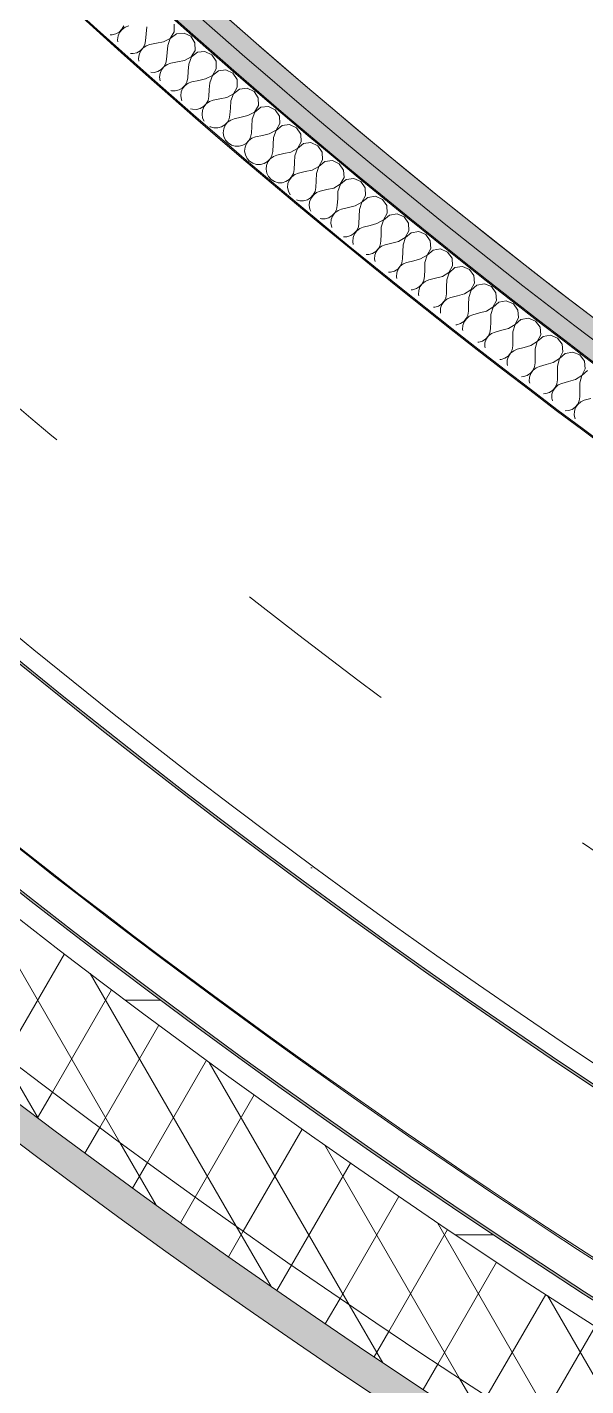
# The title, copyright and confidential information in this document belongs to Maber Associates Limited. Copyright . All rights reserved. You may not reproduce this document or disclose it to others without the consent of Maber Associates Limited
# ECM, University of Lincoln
# Model space of a CAD drawing. Header units: millimetres. Extents: x -50172 to 74273, y -80883 to 11206.
# Drawn here: x -39442 to -38966, y -69329 to -68171 of the extents above; entities that cross this region are included whole.
import ezdxf
from ezdxf.enums import TextEntityAlignment as Align

# ---------------------------------------------------------------- set-up
doc = ezdxf.new("R2010")
doc.units = ezdxf.units.MM
doc.header["$MEASUREMENT"] = 0
doc.linetypes.add('Double Dashed', pattern=[1093.611073, 529.166651, -211.666656, 141.111112, -211.666656])
for name, color, linetype, lineweight in [('0_Pen_No__150', 7, 'Continuous', 0), ('A-25-M_Wall_Ext_Pen_No__1', 7, 'Continuous', 13), ('New_A-20-M_Floor_Slab_Pen_No__89', 8, 'Continuous', 20), ('New_A-25-M_Wall_Int_Pen_No__1', 7, 'Continuous', 13), ('New_A-25-M_Wall_Int_Pen_No__150', 7, 'Continuous', 0), ('New_ArchiCAD Zone Stamps_Pen_No__9', 7, 'Continuous', 13)]:
    doc.layers.add(name, color=color, linetype=linetype, lineweight=lineweight)
for name, color, linetype in [('A-25-M_Wall_Ext', 7, 'Continuous'), ('New_A-05-M_Gross_Int_Circulation', 7, 'Continuous'), ('New_A-15-MG_Structural_Grid_Phase_2', 7, 'Continuous'), ('New_A-20-M_Floor_Slab', 7, 'Continuous'), ('New_A-25-M_Wall_Int', 7, 'Continuous')]:
    doc.layers.add(name, color=color, linetype=linetype)
for name, color, linetype, lineweight, true_color in [('A-25-M_Wall_Ext_Pen_No__107', 7, 'Continuous', 15, 0xa6a6a6), ('New_A-05-M_Gross_Int_Circulation_Pen_No__74', 7, 'Continuous', 20, 0x606060), ('New_A-15-MG_Structural_Grid_Phase_2_Pen_No__222', 7, 'Continuous', 13, 0x65af33), ('New_A-25-M_Wall_Int_Pen_No__107', 7, 'Continuous', 15, 0xa6a6a6), ('New_A-25-M_Wall_Int_Pen_No__81', 7, 'Continuous', 20, 0x6a6a6a)]:
    doc.layers.add(name, color=color, linetype=linetype, lineweight=lineweight, true_color=true_color)
doc.styles.add('GENERATED_STYLE_1', font='')
doc.styles.add('GENERATED_STYLE_3', font='')
doc.styles.get('GENERATED_STYLE_1').set_extended_font_data('Arial', bold=True)
doc.styles.get('GENERATED_STYLE_3').set_extended_font_data('Arial')
pattern_1 = [(60, (0, 0), (-43.30127, 25), []), (120, (0, 0), (43.30127, 25), [])]

# ---------------------------------------------------------------- blocks, each defined once
blk = doc.blocks.new('Stair 07 _INB 1162_12_1', base_point=(-38481.3, -67611.3))
at = {"layer": 'New_A-05-M_Gross_Int_Circulation_Pen_No__74', "linetype": 'Continuous'}
blk.add_arc((-35521, -63902.8), 5676, 206.4657, 243.0579, dxfattribs=at)
at = {"layer": 'New_ArchiCAD Zone Stamps_Pen_No__9'}
for tag, height, style, p in [('ROOM_NAME', 250, 'GENERATED_STYLE_1', (-38720.6, -66310.5)), ('zoneNameLine2', 250, 'GENERATED_STYLE_1', (-38909, -66742.6)), ('ROOM_NUMBER', 200, 'GENERATED_STYLE_3', (-39097.4, -67163.3)), ('measuredAreaCode', 200, 'GENERATED_STYLE_3', (-39254.5, -67523.4)), ('DUMMY_649', 200, 'GENERATED_STYLE_3', (-38947.1, -67657.5)), ('DUMMY_650', 200, 'GENERATED_STYLE_3', (-38457.7, -67870.9)), ('DUMMY_651', 133.3, 'GENERATED_STYLE_3', (-38178.4, -67977.4))]:
    blk.add_attdef(tag, text='', height=height, rotation=336.4404, dxfattribs=dict(at, style=style)).set_placement(p, align=Align.TOP_LEFT)
blk = doc.blocks.new('Slab_72_1', base_point=(-42333.3, -61441.2))
at = {"layer": 'New_A-20-M_Floor_Slab_Pen_No__89', "linetype": 'Continuous', "flags": 128}
blk.add_lwpolyline([(-42333.3, -61441.2), (-41972.2, -61401.4), (-41891.3, -61215.9), (-38443.4, -62719.3), (-39389.4, -64888.8), (-38066.6, -65465.6), (-36669.5, -66074.8), (-37137.7, -67148.6), (-37136.7, -67149.1), (-38218.6, -69630.1, -0.146996), (-40926.5, -67202.7, -0.080916), (-41673.9, -65403.7, -0.028315)], format="xyb", close=True, dxfattribs=at)
blk = doc.blocks.new('*X356')
at = {"layer": 'New_A-25-M_Wall_Int_Pen_No__150', "linetype": 'Continuous'}
for p, q in [((-39361.3, -68172.7), (-39359.7, -68169.9)), ((-39358.5, -68170.9), (-39361.2, -68172.8)), ((-39355.4, -68169.9), (-39358.5, -68170.9)), ((-39340.2, -68170.7), (-39340.7, -68176.7)), ((-39316.8, -68174.9), (-39316.9, -68168.4)), ((-39371.2, -68177.4), (-39369.7, -68177.4)), ((-39369.7, -68177.4), (-39366.5, -68176.7)), ((-39366.5, -68176.7), (-39363.6, -68175.1)), ((-39364.6, -68178.4), (-39365, -68181.6)), ((-39365, -68181.6), (-39364.8, -68183.4)), ((-39363.3, -68175.4), (-39364.6, -68178.4)), ((-39363.6, -68175.1), (-39361.3, -68172.7)), ((-39361.2, -68172.8), (-39363.3, -68175.4)), ((-39341.9, -68185.8), (-39341.2, -68182.6)), ((-39340.7, -68176.7), (-39341.2, -68182.6)), ((-39325.9, -68183.5), (-39331.8, -68184.6)), ((-39325.9, -68183.5), (-39320.1, -68180.5)), ((-39320.1, -68180.5), (-39322.3, -68186.6)), ((-39320.1, -68180.5), (-39316.8, -68174.9)), ((-39314.9, -68176.6), (-39320.1, -68180.5)), ((-39308.4, -68175.9), (-39314.9, -68176.6)), ((-39302.6, -68178.7), (-39308.4, -68175.9)), ((-39299.1, -68184.2), (-39302.6, -68178.7)), ((-39298.9, -68190.7), (-39299.1, -68184.2)), ((-39353.9, -68193.4), (-39351.8, -68193.4)), ((-39351.8, -68193.4), (-39348.6, -68192.7)), ((-39348.6, -68192.7), (-39345.8, -68191.1)), ((-39346.7, -68194.4), (-39347.1, -68197.6)), ((-39345.5, -68191.3), (-39346.7, -68194.4)), ((-39345.8, -68191.1), (-39343.5, -68188.7)), ((-39343.4, -68188.8), (-39345.5, -68191.3)), ((-39343.5, -68188.7), (-39341.9, -68185.8)), ((-39340.7, -68186.9), (-39343.4, -68188.8)), ((-39337.6, -68185.8), (-39340.7, -68186.9)), ((-39331.8, -68184.6), (-39337.6, -68185.8)), ((-39322.8, -68192.6), (-39323.3, -68198.5)), ((-39322.3, -68186.6), (-39322.8, -68192.6)), ((-39302.3, -68196.3), (-39298.9, -68190.7)), ((-39297.1, -68192.3), (-39302.2, -68196.3)), ((-39290.6, -68191.6), (-39297.1, -68192.3)), ((-39284.7, -68194.4), (-39290.6, -68191.6)), ((-39281.2, -68199.9), (-39284.7, -68194.4)), ((-39347.1, -68197.6), (-39346.8, -68199.9)), ((-39330.7, -68208.6), (-39327.9, -68207)), ((-39327.5, -68207.2), (-39328.8, -68210.3)), ((-39327.9, -68207), (-39325.6, -68204.6)), ((-39325.5, -68204.7), (-39327.5, -68207.2)), ((-39325.6, -68204.6), (-39324, -68201.7)), ((-39322.8, -68202.8), (-39325.5, -68204.7)), ((-39324, -68201.7), (-39323.3, -68198.5)), ((-39319.7, -68201.7), (-39322.8, -68202.8)), ((-39313.9, -68200.5), (-39319.7, -68201.7)), ((-39308, -68199.3), (-39313.9, -68200.5)), ((-39308, -68199.3), (-39302.3, -68196.3)), ((-39304.4, -68202.4), (-39304.9, -68208.4)), ((-39302.2, -68196.3), (-39304.4, -68202.4)), ((-39284.3, -68212), (-39281, -68206.4)), ((-39281, -68206.4), (-39281.2, -68199.9)), ((-39272.7, -68207.3), (-39279.1, -68208)), ((-39266.8, -68210.1), (-39272.7, -68207.3)), ((-39336.6, -68209.3), (-39333.9, -68209.4)), ((-39333.9, -68209.4), (-39330.7, -68208.6)), ((-39328.8, -68210.3), (-39329.2, -68213.5)), ((-39329.2, -68213.5), (-39328.7, -68216.6)), ((-39307.6, -68220.4), (-39306, -68217.5)), ((-39304.8, -68218.6), (-39307.5, -68220.5)), ((-39306, -68217.5), (-39305.3, -68214.3)), ((-39304.9, -68208.4), (-39305.3, -68214.3)), ((-39301.8, -68217.5), (-39304.8, -68218.6)), ((-39295.9, -68216.3), (-39301.8, -68217.5)), ((-39290.1, -68215), (-39295.9, -68216.3)), ((-39290.1, -68215), (-39284.3, -68212)), ((-39286.5, -68218.2), (-39286.9, -68224.1)), ((-39284.3, -68212.1), (-39286.5, -68218.2)), ((-39279.1, -68208), (-39284.3, -68212.1)), ((-39263.2, -68215.5), (-39266.8, -68210.1)), ((-39263.1, -68222), (-39263.2, -68215.5)), ((-39319.6, -68225), (-39319.2, -68225.1)), ((-39319.2, -68225.1), (-39315.9, -68225.2)), ((-39315.9, -68225.2), (-39312.7, -68224.4)), ((-39312.7, -68224.4), (-39309.9, -68222.8)), ((-39310.8, -68226.1), (-39311.2, -68229.4)), ((-39311.2, -68229.4), (-39310.7, -68232.6)), ((-39309.6, -68223.1), (-39310.8, -68226.1)), ((-39309.9, -68222.8), (-39307.6, -68220.4)), ((-39307.5, -68220.5), (-39309.6, -68223.1)), ((-39288, -68233.3), (-39287.3, -68230.1)), ((-39286.9, -68224.1), (-39287.3, -68230.1)), ((-39272.1, -68230.7), (-39266.3, -68227.7)), ((-39266.3, -68227.7), (-39268.5, -68233.8)), ((-39266.3, -68227.7), (-39263.1, -68222)), ((-39261.2, -68223.7), (-39266.3, -68227.7)), ((-39254.7, -68222.9), (-39261.2, -68223.7)), ((-39248.8, -68225.7), (-39254.7, -68222.9)), ((-39245.2, -68231.1), (-39248.8, -68225.7)), ((-39310.7, -68232.6), (-39310.2, -68233.7)), ((-39302.9, -68240.4), (-39301.2, -68240.9)), ((-39301.2, -68240.9), (-39297.9, -68241)), ((-39297.9, -68241), (-39294.7, -68240.2)), ((-39294.7, -68240.2), (-39291.8, -68238.6)), ((-39292.8, -68241.9), (-39293.1, -68245.1)), ((-39291.5, -68238.8), (-39292.8, -68241.9)), ((-39291.8, -68238.6), (-39289.6, -68236.2)), ((-39289.5, -68236.3), (-39291.5, -68238.8)), ((-39289.6, -68236.2), (-39288, -68233.3)), ((-39286.8, -68234.3), (-39289.5, -68236.3)), ((-39283.7, -68233.2), (-39286.8, -68234.3)), ((-39277.9, -68232), (-39283.7, -68233.2)), ((-39272.1, -68230.7), (-39277.9, -68232)), ((-39268.9, -68239.8), (-39269.3, -68245.7)), ((-39268.5, -68233.8), (-39268.9, -68239.8)), ((-39248.3, -68243.2), (-39245, -68237.6)), ((-39243.1, -68239.2), (-39248.2, -68243.3)), ((-39245, -68237.6), (-39245.2, -68231.1)), ((-39236.6, -68238.4), (-39243.1, -68239.2)), ((-39230.7, -68241.2), (-39236.6, -68238.4)), ((-39227.1, -68246.6), (-39230.7, -68241.2)), ((-39293.1, -68245.1), (-39292.6, -68248.4)), ((-39292.6, -68248.4), (-39291.3, -68251.1)), ((-39273.7, -68254.2), (-39271.5, -68251.9)), ((-39271.4, -68251.9), (-39273.4, -68254.5)), ((-39271.5, -68251.9), (-39269.9, -68249)), ((-39268.7, -68250), (-39271.4, -68251.9)), ((-39269.9, -68249), (-39269.3, -68245.7)), ((-39265.6, -68248.9), (-39268.7, -68250)), ((-39259.8, -68247.6), (-39265.6, -68248.9)), ((-39254, -68246.3), (-39259.8, -68247.6)), ((-39254, -68246.3), (-39248.3, -68243.2)), ((-39250.4, -68249.4), (-39250.8, -68255.4)), ((-39248.2, -68243.3), (-39250.4, -68249.4)), ((-39230.1, -68258.7), (-39226.9, -68253.1)), ((-39226.9, -68253.1), (-39227.1, -68246.6)), ((-39286.6, -68255.4), (-39286.2, -68255.7)), ((-39286.2, -68255.7), (-39283, -68256.7)), ((-39283, -68256.7), (-39279.7, -68256.7)), ((-39279.7, -68256.7), (-39276.6, -68255.9)), ((-39276.6, -68255.9), (-39273.7, -68254.2)), ((-39274.6, -68257.6), (-39275, -68260.8)), ((-39275, -68260.8), (-39274.4, -68264.1)), ((-39273.4, -68254.5), (-39274.6, -68257.6)), ((-39274.4, -68264.1), (-39273, -68267.1)), ((-39253.3, -68267.5), (-39251.8, -68264.5)), ((-39251.8, -68264.5), (-39251.1, -68261.3)), ((-39250.8, -68255.4), (-39251.1, -68261.3)), ((-39247.5, -68264.4), (-39250.6, -68265.6)), ((-39241.7, -68263.1), (-39247.5, -68264.4)), ((-39235.9, -68261.8), (-39241.7, -68263.1)), ((-39235.9, -68261.8), (-39230.1, -68258.7)), ((-39232.2, -68264.9), (-39232.6, -68270.9)), ((-39230.1, -68258.8), (-39232.2, -68264.9)), ((-39225, -68254.7), (-39230.1, -68258.8)), ((-39218.5, -68253.9), (-39225, -68254.7)), ((-39212.6, -68256.6), (-39218.5, -68253.9)), ((-39209, -68262), (-39212.6, -68256.6)), ((-39208.7, -68268.5), (-39209, -68262)), ((-39273, -68267.1), (-39270.8, -68269.5)), ((-39270.8, -68269.5), (-39268, -68271.3)), ((-39268, -68271.3), (-39264.9, -68272.3)), ((-39264.9, -68272.3), (-39261.6, -68272.4)), ((-39261.6, -68272.4), (-39258.4, -68271.5)), ((-39258.4, -68271.5), (-39255.5, -68269.9)), ((-39256.4, -68273.2), (-39256.8, -68276.5)), ((-39256.8, -68276.5), (-39256.2, -68279.7)), ((-39255.2, -68270.1), (-39256.4, -68273.2)), ((-39255.5, -68269.9), (-39253.3, -68267.5)), ((-39253.2, -68267.5), (-39255.2, -68270.1)), ((-39250.6, -68265.6), (-39253.2, -68267.5)), ((-39233.6, -68280.1), (-39232.9, -68276.8)), ((-39232.6, -68270.9), (-39232.9, -68276.8)), ((-39217.6, -68277.3), (-39211.9, -68274.2)), ((-39211.9, -68274.2), (-39214, -68280.4)), ((-39211.9, -68274.2), (-39208.7, -68268.5)), ((-39206.8, -68270.1), (-39211.9, -68274.2)), ((-39200.4, -68269.3), (-39206.8, -68270.1)), ((-39194.4, -68271.9), (-39200.4, -68269.3)), ((-39190.8, -68277.3), (-39194.4, -68271.9)), ((-39256.2, -68279.7), (-39254.8, -68282.7)), ((-39254.8, -68282.7), (-39252.6, -68285.1)), ((-39252.6, -68285.1), (-39249.8, -68286.9)), ((-39249.8, -68286.9), (-39246.6, -68287.9)), ((-39246.6, -68287.9), (-39243.3, -68287.9)), ((-39243.3, -68287.9), (-39240.1, -68287.1)), ((-39240.1, -68287.1), (-39237.3, -68285.4)), ((-39237, -68285.7), (-39238.2, -68288.7)), ((-39237.3, -68285.4), (-39235.1, -68283)), ((-39235, -68283.1), (-39237, -68285.7)), ((-39235.1, -68283), (-39233.6, -68280.1)), ((-39232.3, -68281.1), (-39235, -68283.1)), ((-39229.3, -68279.9), (-39232.3, -68281.1)), ((-39223.5, -68278.6), (-39229.3, -68279.9)), ((-39217.6, -68277.3), (-39223.5, -68278.6)), ((-39214.3, -68286.3), (-39214.7, -68292.3)), ((-39214, -68280.4), (-39214.3, -68286.3)), ((-39193.7, -68289.5), (-39190.5, -68283.8)), ((-39188.6, -68285.4), (-39193.6, -68289.6)), ((-39190.5, -68283.8), (-39190.8, -68277.3)), ((-39182.1, -68284.6), (-39188.6, -68285.4)), ((-39176.2, -68287.2), (-39182.1, -68284.6)), ((-39172.5, -68292.6), (-39176.2, -68287.2)), ((-39238.2, -68288.7), (-39238.5, -68292)), ((-39238.5, -68292), (-39237.9, -68295.2)), ((-39237.9, -68295.2), (-39236.5, -68298.2)), ((-39236.5, -68298.2), (-39234.3, -68300.7)), ((-39219, -68300.8), (-39216.8, -68298.4)), ((-39216.7, -68298.5), (-39218.7, -68301.1)), ((-39216.8, -68298.4), (-39215.3, -68295.5)), ((-39214.1, -68296.5), (-39216.7, -68298.5)), ((-39215.3, -68295.5), (-39214.7, -68292.3)), ((-39211, -68295.4), (-39214.1, -68296.5)), ((-39205.2, -68294), (-39211, -68295.4)), ((-39199.4, -68292.7), (-39205.2, -68294)), ((-39199.4, -68292.7), (-39193.7, -68289.5)), ((-39195.7, -68295.7), (-39196, -68301.7)), ((-39193.6, -68289.6), (-39195.7, -68295.7)), ((-39175.4, -68304.8), (-39172.2, -68299.1)), ((-39172.2, -68299.1), (-39172.5, -68292.6)), ((-39163.8, -68299.8), (-39170.3, -68300.7)), ((-39157.9, -68302.4), (-39163.8, -68299.8)), ((-39234.3, -68300.7), (-39231.5, -68302.4)), ((-39231.5, -68302.4), (-39228.3, -68303.4)), ((-39228.3, -68303.4), (-39225, -68303.4)), ((-39225, -68303.4), (-39221.8, -68302.5)), ((-39221.8, -68302.5), (-39219, -68300.8)), ((-39219.9, -68304.2), (-39220.2, -68307.5)), ((-39220.2, -68307.5), (-39219.6, -68310.7)), ((-39218.7, -68301.1), (-39219.9, -68304.2)), ((-39219.6, -68310.7), (-39218.1, -68313.7)), ((-39198.4, -68313.8), (-39196.9, -68310.9)), ((-39196.9, -68310.9), (-39196.3, -68307.6)), ((-39196, -68301.7), (-39196.3, -68307.6)), ((-39192.6, -68310.7), (-39195.7, -68311.9)), ((-39186.8, -68309.3), (-39192.6, -68310.7)), ((-39181, -68308), (-39186.8, -68309.3)), ((-39181, -68308), (-39175.4, -68304.8)), ((-39177.4, -68311), (-39177.6, -68317)), ((-39175.3, -68304.8), (-39177.4, -68311)), ((-39170.3, -68300.7), (-39175.3, -68304.8)), ((-39154.2, -68307.8), (-39157.9, -68302.4)), ((-39153.8, -68314.3), (-39154.2, -68307.8)), ((-39218.1, -68313.7), (-39218, -68313.8)), ((-39212.6, -68318), (-39209.9, -68318.8)), ((-39209.9, -68318.8), (-39206.6, -68318.8)), ((-39206.6, -68318.8), (-39203.4, -68317.9)), ((-39203.4, -68317.9), (-39200.6, -68316.2)), ((-39201.5, -68319.6), (-39201.8, -68322.8)), ((-39201.8, -68322.8), (-39201.2, -68326.1)), ((-39200.3, -68316.5), (-39201.5, -68319.6)), ((-39200.6, -68316.2), (-39198.4, -68313.8)), ((-39198.3, -68313.9), (-39200.3, -68316.5)), ((-39195.7, -68311.9), (-39198.3, -68313.9)), ((-39178.5, -68326.2), (-39177.9, -68322.9)), ((-39177.6, -68317), (-39177.9, -68322.9)), ((-39162.6, -68323.2), (-39157, -68320)), ((-39156.9, -68320), (-39159, -68326.2)), ((-39157, -68320), (-39153.8, -68314.3)), ((-39151.9, -68315.9), (-39156.9, -68320)), ((-39145.5, -68315), (-39151.9, -68315.9)), ((-39139.5, -68317.6), (-39145.5, -68315)), ((-39135.8, -68322.9), (-39139.5, -68317.6)), ((-39135.4, -68329.4), (-39135.8, -68322.9)), ((-39201.2, -68326.1), (-39200.4, -68327.6)), ((-39192.5, -68333.8), (-39191.5, -68334.1)), ((-39191.5, -68334.1), (-39188.2, -68334.1)), ((-39188.2, -68334.1), (-39185, -68333.3)), ((-39185, -68333.3), (-39182.2, -68331.5)), ((-39181.9, -68331.8), (-39183, -68334.9)), ((-39182.2, -68331.5), (-39180, -68329.1)), ((-39179.9, -68329.2), (-39181.9, -68331.8)), ((-39180, -68329.1), (-39178.5, -68326.2)), ((-39177.3, -68327.2), (-39179.9, -68329.2)), ((-39174.2, -68326), (-39177.3, -68327.2)), ((-39168.4, -68324.6), (-39174.2, -68326)), ((-39162.6, -68323.2), (-39168.4, -68324.6)), ((-39159.2, -68332.2), (-39159.5, -68338.1)), ((-39159, -68326.2), (-39159.2, -68332.2)), ((-39138.5, -68335.1), (-39135.4, -68329.4)), ((-39133.5, -68331), (-39138.5, -68335.2)), ((-39127, -68330), (-39133.5, -68331)), ((-39121.1, -68332.6), (-39127, -68330)), ((-39117.3, -68337.9), (-39121.1, -68332.6)), ((-39183, -68334.9), (-39183.3, -68338.1)), ((-39183.3, -68338.1), (-39182.7, -68341.4)), ((-39182.7, -68341.4), (-39182.6, -68341.6)), ((-39163.7, -68346.8), (-39161.5, -68344.3)), ((-39161.4, -68344.4), (-39163.4, -68347)), ((-39161.5, -68344.3), (-39160, -68341.4)), ((-39158.8, -68342.4), (-39161.4, -68344.4)), ((-39160, -68341.4), (-39159.5, -68338.1)), ((-39155.8, -68341.2), (-39158.8, -68342.4)), ((-39150, -68339.8), (-39155.8, -68341.2)), ((-39144.2, -68338.3), (-39150, -68339.8)), ((-39144.2, -68338.3), (-39138.5, -68335.1)), ((-39140.5, -68341.4), (-39140.7, -68347.3)), ((-39138.5, -68335.2), (-39140.5, -68341.4)), ((-39120, -68350.2), (-39116.9, -68344.4)), ((-39115, -68346), (-39119.9, -68350.2)), ((-39116.9, -68344.4), (-39117.3, -68337.9)), ((-39108.5, -68345), (-39115, -68346)), ((-39102.6, -68347.6), (-39108.5, -68345)), ((-39172.7, -68349.4), (-39169.7, -68349.4)), ((-39169.7, -68349.4), (-39166.5, -68348.5)), ((-39166.5, -68348.5), (-39163.7, -68346.8)), ((-39164.5, -68350.1), (-39164.8, -68353.4)), ((-39164.8, -68353.4), (-39164.3, -68356)), ((-39163.4, -68347), (-39164.5, -68350.1)), ((-39142.9, -68359.5), (-39141.5, -68356.5)), ((-39140.3, -68357.5), (-39142.9, -68359.5)), ((-39141.5, -68356.5), (-39140.9, -68353.3)), ((-39140.7, -68347.3), (-39140.9, -68353.3)), ((-39137.2, -68356.3), (-39140.3, -68357.5)), ((-39131.4, -68354.8), (-39137.2, -68356.3)), ((-39125.7, -68353.4), (-39131.4, -68354.8)), ((-39125.7, -68353.4), (-39120, -68350.2)), ((-39121.9, -68356.4), (-39122.2, -68362.4)), ((-39119.9, -68350.2), (-39121.9, -68356.4)), ((-39098.8, -68352.9), (-39102.6, -68347.6)), ((-39098.4, -68359.4), (-39098.8, -68352.9)), ((-39153.4, -68364.6), (-39151.1, -68364.6)), ((-39151.1, -68364.6), (-39147.9, -68363.7)), ((-39147.9, -68363.7), (-39145.1, -68361.9)), ((-39146, -68365.2), (-39146.2, -68368.5)), ((-39146.2, -68368.5), (-39145.8, -68370.5)), ((-39144.8, -68362.2), (-39146, -68365.2)), ((-39145.1, -68361.9), (-39142.9, -68359.5)), ((-39142.9, -68359.5), (-39144.8, -68362.2)), ((-39122.9, -68371.6), (-39122.3, -68368.3)), ((-39122.2, -68362.4), (-39122.3, -68368.3)), ((-39107.1, -68368.4), (-39112.8, -68369.9)), ((-39107.1, -68368.4), (-39101.4, -68365.1)), ((-39101.4, -68365.2), (-39103.3, -68371.4)), ((-39101.4, -68365.1), (-39098.4, -68359.4)), ((-39096.4, -68360.9), (-39101.4, -68365.2)), ((-39090, -68359.9), (-39096.4, -68360.9)), ((-39084, -68362.5), (-39090, -68359.9)), ((-39080.2, -68367.8), (-39084, -68362.5)), ((-39079.8, -68374.3), (-39080.2, -68367.8)), ((-39134.2, -68379.7), (-39132.5, -68379.7)), ((-39132.5, -68379.7), (-39129.3, -68378.7)), ((-39129.3, -68378.7), (-39126.5, -68377)), ((-39127.3, -68380.3), (-39127.6, -68383.6)), ((-39126.2, -68377.2), (-39127.3, -68380.3)), ((-39126.5, -68377), (-39124.3, -68374.5)), ((-39124.3, -68374.6), (-39126.2, -68377.2)), ((-39124.3, -68374.5), (-39122.9, -68371.6)), ((-39121.7, -68372.6), (-39124.3, -68374.6)), ((-39118.6, -68371.3), (-39121.7, -68372.6)), ((-39112.8, -68369.9), (-39118.6, -68371.3)), ((-39103.5, -68377.3), (-39103.7, -68383.3)), ((-39103.3, -68371.4), (-39103.5, -68377.3)), ((-39088.4, -68383.3), (-39082.8, -68380)), ((-39082.7, -68380.1), (-39084.7, -68386.3)), ((-39082.8, -68380), (-39079.8, -68374.3)), ((-39077.8, -68375.8), (-39082.7, -68380.1)), ((-39071.4, -68374.8), (-39077.8, -68375.8)), ((-39065.4, -68377.3), (-39071.4, -68374.8)), ((-39061.6, -68382.6), (-39065.4, -68377.3)), ((-39127.6, -68383.6), (-39127.2, -68385.1)), ((-39110.6, -68393.7), (-39107.8, -68392)), ((-39107.5, -68392.2), (-39108.6, -68395.3)), ((-39107.8, -68392), (-39105.7, -68389.5)), ((-39105.6, -68389.6), (-39107.5, -68392.2)), ((-39105.7, -68389.5), (-39104.2, -68386.5)), ((-39103, -68387.5), (-39105.6, -68389.6)), ((-39104.2, -68386.5), (-39103.7, -68383.3)), ((-39100, -68386.3), (-39103, -68387.5)), ((-39094.2, -68384.8), (-39100, -68386.3)), ((-39088.4, -68383.3), (-39094.2, -68384.8)), ((-39084.8, -68392.2), (-39085, -68398.2)), ((-39084.7, -68386.3), (-39084.8, -68392.2)), ((-39064.1, -68394.8), (-39061.1, -68389.1)), ((-39059.1, -68390.6), (-39064, -68394.9)), ((-39061.1, -68389.1), (-39061.6, -68382.6)), ((-39052.7, -68389.6), (-39059.1, -68390.6)), ((-39046.7, -68392), (-39052.7, -68389.6)), ((-39042.9, -68397.3), (-39046.7, -68392)), ((-39115.1, -68394.7), (-39113.8, -68394.7)), ((-39113.8, -68394.7), (-39110.6, -68393.7)), ((-39108.6, -68395.3), (-39108.9, -68398.6)), ((-39108.9, -68398.6), (-39108.6, -68399.8)), ((-39086.9, -68404.4), (-39085.5, -68401.4)), ((-39084.3, -68402.4), (-39086.8, -68404.5)), ((-39085.5, -68401.4), (-39085, -68398.2)), ((-39081.2, -68401.2), (-39084.3, -68402.4)), ((-39075.5, -68399.7), (-39081.2, -68401.2)), ((-39069.7, -68398.1), (-39075.5, -68399.7)), ((-39069.7, -68398.1), (-39064.1, -68394.8)), ((-39066, -68401.1), (-39066.1, -68407.1)), ((-39064, -68394.9), (-39066, -68401.1)), ((-39045.4, -68409.6), (-39042.4, -68403.8)), ((-39042.4, -68403.8), (-39042.9, -68397.3)), ((-39096, -68409.6), (-39095, -68409.6)), ((-39095, -68409.6), (-39091.8, -68408.7)), ((-39091.8, -68408.7), (-39089.1, -68406.9)), ((-39089.9, -68410.2), (-39090.1, -68413.5)), ((-39090.1, -68413.5), (-39089.9, -68414.5)), ((-39088.8, -68407.1), (-39089.9, -68410.2)), ((-39089.1, -68406.9), (-39086.9, -68404.4)), ((-39086.8, -68404.5), (-39088.8, -68407.1)), ((-39066.7, -68416.3), (-39066.2, -68413)), ((-39066.1, -68407.1), (-39066.2, -68413)), ((-39056.7, -68414.4), (-39062.5, -68416)), ((-39050.9, -68412.9), (-39056.7, -68414.4)), ((-39050.9, -68412.9), (-39045.4, -68409.6)), ((-39045.3, -68409.6), (-39047.2, -68415.8)), ((-39040.4, -68405.3), (-39045.3, -68409.6)), ((-39034, -68404.2), (-39040.4, -68405.3)), ((-39027.9, -68406.7), (-39034, -68404.2)), ((-39024.1, -68411.9), (-39027.9, -68406.7)), ((-39023.6, -68418.4), (-39024.1, -68411.9)), ((-39077.1, -68424.5), (-39076.2, -68424.5)), ((-39076.2, -68424.5), (-39073, -68423.5)), ((-39073, -68423.5), (-39070.3, -68421.7)), ((-39071, -68425.1), (-39071.2, -68428.4)), ((-39069.9, -68422), (-39071, -68425.1)), ((-39070.3, -68421.7), (-39068.1, -68419.2)), ((-39068, -68419.3), (-39069.9, -68422)), ((-39068.1, -68419.2), (-39066.7, -68416.3)), ((-39065.5, -68417.2), (-39068, -68419.3)), ((-39062.5, -68416), (-39065.5, -68417.2)), ((-39047.3, -68421.8), (-39047.4, -68427.8)), ((-39047.2, -68415.8), (-39047.3, -68421.8)), ((-39032.1, -68427.6), (-39026.5, -68424.2)), ((-39026.5, -68424.3), (-39028.3, -68430.5)), ((-39026.5, -68424.2), (-39023.6, -68418.4)), ((-39021.6, -68420), (-39026.5, -68424.3)), ((-39015.2, -68418.8), (-39021.6, -68420)), ((-39009.1, -68421.3), (-39015.2, -68418.8)), ((-39005.3, -68426.5), (-39009.1, -68421.3)), ((-39004.7, -68433), (-39005.3, -68426.5)), ((-39071.2, -68428.4), (-39071, -68429.3)), ((-39057.3, -68439.3), (-39054.2, -68438.3)), ((-39054.2, -68438.3), (-39051.4, -68436.5)), ((-39051.1, -68436.7), (-39052.2, -68439.8)), ((-39051.4, -68436.5), (-39049.3, -68434)), ((-39049.2, -68434), (-39051.1, -68436.7)), ((-39049.3, -68434), (-39047.9, -68431)), ((-39046.6, -68432), (-39049.2, -68434)), ((-39047.9, -68431), (-39047.4, -68427.8)), ((-39043.6, -68430.7), (-39046.6, -68432)), ((-39037.9, -68429.1), (-39043.6, -68430.7)), ((-39032.1, -68427.6), (-39037.9, -68429.1)), ((-39028.4, -68436.5), (-39028.5, -68442.4)), ((-39028.3, -68430.5), (-39028.4, -68436.5)), ((-39013.2, -68442.2), (-39007.6, -68438.8)), ((-39007.6, -68438.8), (-39009.4, -68445.1)), ((-39007.6, -68438.8), (-39004.7, -68433)), ((-39002.7, -68434.5), (-39007.6, -68438.8)), ((-38996.3, -68433.4), (-39002.7, -68434.5)), ((-38990.3, -68435.8), (-38996.3, -68433.4)), ((-38986.4, -68441), (-38990.3, -68435.8)), ((-39058.3, -68439.3), (-39057.3, -68439.3)), ((-39052.2, -68439.8), (-39052.3, -68443.1)), ((-39052.3, -68443.1), (-39052.1, -68444.2)), ((-39032.5, -68451.2), (-39030.3, -68448.7)), ((-39030.3, -68448.7), (-39032.1, -68451.4)), ((-39030.3, -68448.7), (-39029, -68445.7)), ((-39027.7, -68446.6), (-39030.3, -68448.7)), ((-39029, -68445.7), (-39028.5, -68442.4)), ((-39024.7, -68445.3), (-39027.7, -68446.6)), ((-39018.9, -68443.8), (-39024.7, -68445.3)), ((-39013.2, -68442.2), (-39018.9, -68443.8)), ((-39009.4, -68445.1), (-39009.5, -68451)), ((-38988.7, -68453.3), (-38985.8, -68447.5)), ((-38983.8, -68449), (-38988.6, -68453.3)), ((-38985.8, -68447.5), (-38986.4, -68441)), ((-38977.4, -68447.8), (-38983.8, -68449)), ((-38971.3, -68450.2), (-38977.4, -68447.8)), ((-38967.4, -68455.4), (-38971.3, -68450.2)), ((-39039.6, -68454), (-39038.3, -68454)), ((-39038.3, -68454), (-39035.2, -68453)), ((-39035.2, -68453), (-39032.5, -68451.2)), ((-39033.2, -68454.5), (-39033.4, -68457.8)), ((-39033.4, -68457.8), (-39033.1, -68459.1)), ((-39032.1, -68451.4), (-39033.2, -68454.5)), ((-39011.4, -68463.3), (-39010, -68460.3)), ((-39008.7, -68461.2), (-39011.3, -68463.3)), ((-39010, -68460.3), (-39009.5, -68457)), ((-39009.5, -68451), (-39009.5, -68457)), ((-39005.7, -68459.9), (-39008.7, -68461.2)), ((-39000, -68458.3), (-39005.7, -68459.9)), ((-38994.2, -68456.7), (-39000, -68458.3)), ((-38994.2, -68456.7), (-38988.7, -68453.3)), ((-38988.6, -68453.3), (-38990.5, -68459.6)), ((-38990.5, -68459.6), (-38990.5, -68465.5)), ((-38969.7, -68467.7), (-38966.8, -68461.9)), ((-38966.8, -68461.9), (-38967.4, -68455.4)), ((-39021, -68468.7), (-39019.3, -68468.6)), ((-39019.3, -68468.6), (-39016.2, -68467.6)), ((-39016.2, -68467.6), (-39013.5, -68465.8)), ((-39014.2, -68469.1), (-39014.4, -68472.4)), ((-39014.4, -68472.4), (-39013.9, -68474.2)), ((-39013.1, -68466), (-39014.2, -68469.1)), ((-39013.5, -68465.8), (-39011.4, -68463.3)), ((-39011.3, -68463.3), (-39013.1, -68466)), ((-38991, -68474.8), (-38990.5, -68471.5)), ((-38990.5, -68465.5), (-38990.5, -68471.5)), ((-38981, -68472.8), (-38986.7, -68474.4)), ((-38975.2, -68471.1), (-38981, -68472.8)), ((-38975.2, -68471.1), (-38969.7, -68467.7)), ((-38969.6, -68467.8), (-38971.4, -68474)), ((-38964.8, -68463.4), (-38969.6, -68467.8)), ((-39002.4, -68483.2), (-39000.3, -68483.1)), ((-39000.3, -68483.1), (-38997.1, -68482.1)), ((-38997.1, -68482.1), (-38994.4, -68480.3)), ((-38995.1, -68483.7), (-38995.3, -68486.9)), ((-38994.1, -68480.5), (-38995.1, -68483.7)), ((-38994.4, -68480.3), (-38992.3, -68477.8)), ((-38992.2, -68477.8), (-38994.1, -68480.5)), ((-38992.3, -68477.8), (-38991, -68474.8)), ((-38989.7, -68475.7), (-38992.2, -68477.8)), ((-38986.7, -68474.4), (-38989.7, -68475.7)), ((-38971.4, -68474), (-38971.4, -68480)), ((-38971.4, -68480), (-38971.4, -68485.9)), ((-38995.3, -68486.9), (-38994.7, -68489.3)), ((-38981.1, -68497.6), (-38978, -68496.6)), ((-38978, -68496.6), (-38975.3, -68494.7)), ((-38975, -68495), (-38976, -68498.1)), ((-38975.3, -68494.7), (-38973.2, -68492.2)), ((-38973.1, -68492.3), (-38975, -68495)), ((-38973.2, -68492.2), (-38971.9, -68489.2)), ((-38970.6, -68490.2), (-38973.1, -68492.3)), ((-38971.9, -68489.2), (-38971.4, -68485.9)), ((-38967.6, -68488.8), (-38970.6, -68490.2)), ((-38961.9, -68487.2), (-38967.6, -68488.8)), ((-38984, -68497.7), (-38981.1, -68497.6)), ((-38976, -68498.1), (-38976.1, -68501.4)), ((-38976.1, -68501.4), (-38975.4, -68504.5))]:
    blk.add_line(p, q, dxfattribs=at)
blk = doc.blocks.new('Wall_58_1', base_point=(-40577, -66482.2))
at = {"layer": 'New_A-25-M_Wall_Int_Pen_No__107', "linetype": 'Continuous'}
for points in [[(-38092.7, -68962.8, -0.158517), (-40577, -66482.2), (-40590.4, -66489.1, 0.158553), (-38098.7, -68976.6)], [(-38098.7, -68976.6, -0.158553), (-40590.4, -66489.1), (-40603.7, -66496, 0.15859), (-38104.7, -68990.4)]]:
    blk.add_hatch(color=256, dxfattribs=at).paths.add_polyline_path(points)
at = {"layer": 'New_A-25-M_Wall_Int_Pen_No__81', "linetype": 'Continuous', "lineweight": 0, "true_color": 0x353535}
for points in [[(-38104.7, -68990.4, -0.15859), (-40603.7, -66496), (-40604.6, -66496.4, 0.158592), (-38105.1, -68991.3)], [(-38125.1, -69037.2, -0.158711), (-40649, -66519.4), (-40649.9, -66519.8, 0.158714), (-38125.5, -69038.1)]]:
    blk.add_hatch(color=250, dxfattribs=at).paths.add_polyline_path(points)
at = {"layer": 'New_A-25-M_Wall_Int_Pen_No__1', "linetype": 'Continuous'}
for radius, start, end in [(5676, 207.0283, 243.0579), (5691, 207.0291, 243.0669), (5707, 207.0299, 243.0763), (5706, 207.0299, 243.0757), (5758, 207.03253, 243.10615), (5757, 207.03247, 243.10557)]:
    blk.add_arc((-35521, -63902.8), radius, start, end, dxfattribs=at)
at = {"layer": 'New_A-25-M_Wall_Int', "color": 250, "lineweight": 50, "true_color": 0x2a2a2a}
blk.add_blockref('*X356', (0, 0), dxfattribs=at)
blk = doc.blocks.new('Wall_157_1', base_point=(-41867.7, -65448.9))
at = {"layer": 'A-25-M_Wall_Ext_Pen_No__107', "linetype": 'Continuous', "lineweight": 0, "true_color": 0x535353}
for points in [[(-41554.1, -65375.8, 0.226795), (-38161.1, -69523.8), (-38160.3, -69522, -0.226793), (-41552.1, -65375.4)], [(-41702.1, -65410.3, 0.226935), (-38224.1, -69662.2), (-38223.3, -69660.3, -0.226933), (-41700.2, -65409.9)]]:
    blk.add_hatch(color=251, dxfattribs=at).paths.add_polyline_path(points)
at = {"layer": 'A-25-M_Wall_Ext_Pen_No__107', "linetype": 'Continuous'}
h = blk.add_hatch(dxfattribs=at)
h.set_pattern_fill('Plaster_0001', color=256, style=0, pattern_type=2)
h.set_pattern_definition([(129.2839, (0, 0), (134.0639, 109.6671), [0, -100]), (129.2839, (-98.69, -16.13), (134.0639, 109.6671), [0, -100])])
h.paths.add_polyline_path([(-41552.1, -65375.4, 0.226793), (-38160.3, -69522), (-38154.1, -69508.4, -0.226779), (-41537.5, -65372)])
h = blk.add_hatch(dxfattribs=at)
h.set_pattern_fill('Batt_Insulation_0001', color=256, style=0, pattern_type=2)
h.set_pattern_definition(pattern_1)
h.paths.add_polyline_path([(-41817, -65437.1, 0.227038), (-38273, -69769.5), (-38231.6, -69678.5, -0.226951), (-41719.6, -65414.4)])
h = blk.add_hatch(dxfattribs=at)
h.set_pattern_fill('Plywood_0001', color=256, style=0, pattern_type=2)
h.set_pattern_definition([(0, (0, 0), (0, 200), [])])
h.paths.add_polyline_path([(-41719.6, -65414.4, 0.226951), (-38231.6, -69678.5), (-38224.1, -69662.2, -0.226935), (-41702.1, -65410.3)])
h = blk.add_hatch(dxfattribs=at)
h.set_pattern_fill('Batt_Insulation_0001', color=256, style=0, pattern_type=2)
h.set_pattern_definition(pattern_1)
h.paths.add_polyline_path([(-41841.4, -65442.8, 0.22706), (-38283.4, -69792.3), (-38273, -69769.5, -0.227038), (-41817, -65437.1)])
blk.add_hatch(color=256, dxfattribs=at).paths.add_polyline_path([(-41867.7, -65448.9, 0.227083), (-38294.6, -69816.9), (-38283.4, -69792.3, -0.22706), (-41841.4, -65442.8)])
at = {"layer": 'A-25-M_Wall_Ext_Pen_No__1', "linetype": 'Continuous'}
for radius, start, end in [(6211.1, 193.72581, 244.83882), (6209.1, 193.72601, 244.83861), (6194.1, 193.72747, 244.83699), (6381.1, 193.70972, 244.85662), (6363.1, 193.71139, 244.85478), (6361.1, 193.71157, 244.85458), (6481.1, 193.70065, 244.86665), (6533.1, 193.69604, 244.87175), (6506.1, 193.69843, 244.86911)]:
    blk.add_arc((-35520.4, -63902.1), radius, start, end, dxfattribs=at)
blk = doc.blocks.new('Standard grid marker_25')
at = {"layer": 'New_A-15-MG_Structural_Grid_Phase_2_Pen_No__222', "linetype": 'Double Dashed'}
blk.add_arc((0, 0), 6044.1, 0, 51.07835, dxfattribs=at)

msp = doc.modelspace()

# ---------------------------------------------------------------- linework, layer by layer
at = {"layer": '0_Pen_No__150', "linetype": 'Continuous', "flags": 128}
msp.add_lwpolyline([(-40926.5, -67202.7, 0.146842), (-38215.2, -69634.3)], format="xyb", dxfattribs=at)

# ---------------------------------------------------------------- block references
at = {"layer": 'A-25-M_Wall_Ext', "color": 250, "lineweight": 50, "true_color": 0x2a2a2a}
msp.add_blockref('Wall_157_1', (-41867.7, -65448.9), dxfattribs=at)
at = {"layer": 'New_A-05-M_Gross_Int_Circulation', "linetype": 'Continuous'}
msp.add_blockref('Stair 07 _INB 1162_12_1', (-38481.3, -67611.3), dxfattribs=at)
at = {"layer": 'New_A-15-MG_Structural_Grid_Phase_2', "color": 8, "linetype": 'Continuous', "lineweight": 15, "zscale": 1000, "rotation": 193.7422622324414}
msp.add_blockref('Standard grid marker_25', (-35520.4, -63902.1), dxfattribs=at)
at = {"layer": 'New_A-20-M_Floor_Slab', "color": 8, "linetype": 'Continuous', "lineweight": 20}
msp.add_blockref('Slab_72_1', (-42333.3, -61441.2), dxfattribs=at)
at = {"layer": 'New_A-25-M_Wall_Int', "color": 250, "lineweight": 50, "true_color": 0x2a2a2a}
msp.add_blockref('Wall_58_1', (-40577, -66482.2), dxfattribs=at)

doc.saveas('drawing.dxf')
